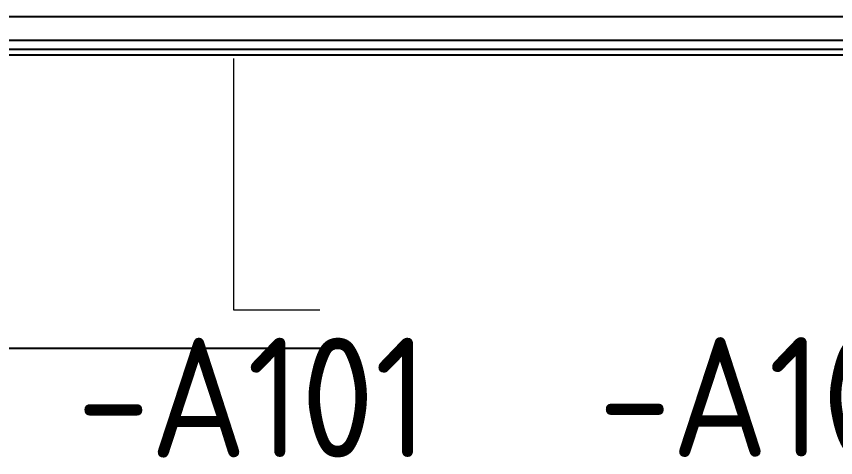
# Model space of a CAD drawing. Header units: millimetres. Extents: x 42356 to 50646, y 31507 to 39566.
# Drawn here: x 47576.2 to 47713.2, y 38492.3 to 38566 of the extents above; entities that cross this region are included whole.
import ezdxf
from ezdxf.enums import TextEntityAlignment as Align

# ---------------------------------------------------------------- set-up
doc = ezdxf.new("R2010")
doc.units = ezdxf.units.MM
doc.set_wipeout_variables(frame=1)
doc.layers.add('000-PI-Oprema', color=30, linetype='Continuous', lineweight=5)
doc.layers.add('SI-ORMAR-Tekst', color=7, linetype='Continuous', lineweight=5)
doc.layers.add('000-PI-ORMAR', color=2, linetype='Continuous')
doc.layers.add('000-PI_TEXT', color=7, linetype='Continuous')
doc.styles.add('PI0', font='isocpeur.ttf', dxfattribs={"width": 0.9})

# ---------------------------------------------------------------- blocks, each defined once
blk = doc.blocks.new('2000x800_montazna ploca')
at = {"layer": '000-PI-ORMAR'}
blk.add_line((-3678.67, 1649.19), (-4289.67, 1649.19), dxfattribs=at)
blk = doc.blocks.new('E101_svijetlo_8MR2200-1A')
at = {"layer": '000-PI-Oprema', "ltscale": 0.25}
for p, q in [((-190, 25), (-190, -17)), ((-190, -17), (-175.6, -17))]:
    blk.add_line(p, q, dxfattribs=at)
blk.add_wipeout([(-172.5, 0), (172.5, 0), (172.5, -32), (-172.5, -32)])

msp = doc.modelspace()

# ---------------------------------------------------------------- linework, layer by layer
at = {"layer": '000-PI-ORMAR'}
for p, q in [((47418.776, 38566.019), (48186.276, 38566.019)), ((47418.776, 38562.019), (48186.276, 38562.019)), ((48198.538, 38559.519), (47406.538, 38559.519)), ((47418.776, 38560.519), (48186.276, 38560.519))]:
    msp.add_line(p, q, dxfattribs=at)

# ---------------------------------------------------------------- block references
msp.add_blockref('2000x800_montazna ploca', (51786.695, 36861.332))

# ---------------------------------------------------------------- next in the draw order: block references
at = {"layer": '000-PI-Oprema'}
msp.add_blockref('E101_svijetlo_8MR2200-1A', (47802.538, 38533.966), dxfattribs=at)

# ---------------------------------------------------------------- next in the draw order: texts
at = {"layer": '000-PI_TEXT', "style": 'PI0', "width": 0.9}
msp.add_text('-A101', height=20, dxfattribs=at).set_placement((47615.716, 38502.292), align=Align.MIDDLE)
at = {"layer": 'SI-ORMAR-Tekst', "style": 'PI0', "width": 0.9}
msp.add_text('-A102..-A141', height=20, dxfattribs=at).set_placement((47739.826, 38502.425), align=Align.MIDDLE)

doc.saveas('drawing.dxf')
